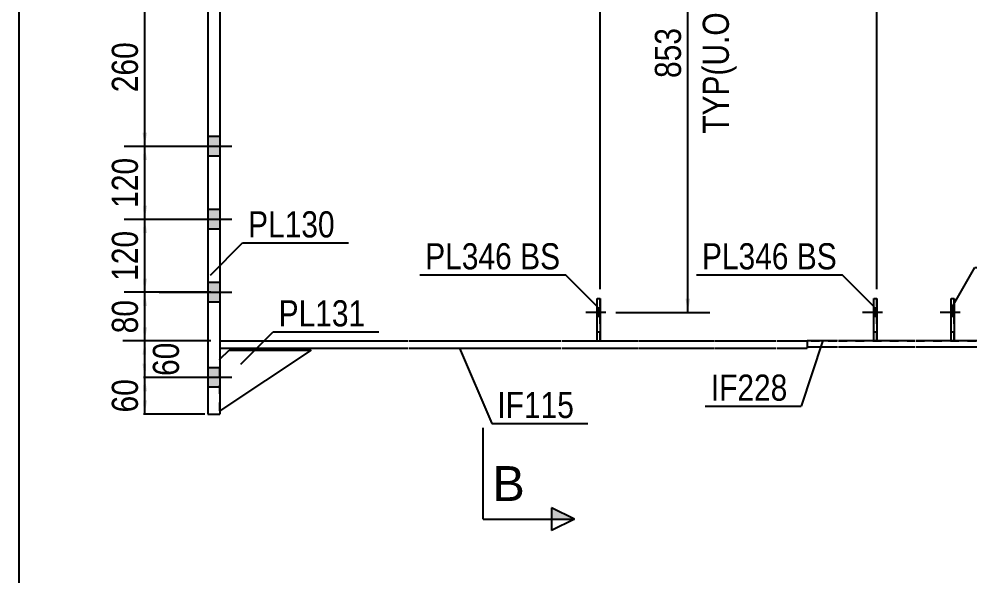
# Model space of a CAD drawing. Header units: millimetres. Extents: x -25 to 378, y -194 to 83.
# Drawn here: x -22 to 82.2, y -55.7 to 5.3 of the extents above; entities that cross this region are included whole.
import ezdxf

# ---------------------------------------------------------------- set-up
doc = ezdxf.new("R2010")
doc.units = ezdxf.units.MM
doc.linetypes.add('DXK_LINE_DOT1', pattern=[1.8814, 0.9407, -0.9407])
doc.linetypes.add('DXK_LINE_DOT2', pattern=[3.9198, 1.9599, -1.9599])
doc.styles.add('Arial', font='ARIAL.TTF', dxfattribs={"height": 0.2})
doc.styles.add('Arial Narrow', font='ARIALN.TTF', dxfattribs={"height": 0.2})

# ---------------------------------------------------------------- blocks, each defined once
blk = doc.blocks.new('Unknown-623515098-1211')
at = {"color": 5, "linetype": 'Continuous'}
blk.add_line((-22.03, 82.77), (-22.03, -194.23), dxfattribs=at)
blk = doc.blocks.new('Bolt-623515098-1321 - 1232')
at = {"linetype": 'Continuous'}
for points in [[(-1.33, 35.07), (-1.33, 32.93), (0, 32.93), (0, 35.07)], [(-1.33, 35.07), (-1.33, 32.93), (0, 32.93), (0, 35.07)], [(-1.33, 25.73), (-1.33, 23.6), (0, 23.6), (0, 25.73)], [(-1.33, 25.73), (-1.33, 23.6), (0, 23.6), (0, 25.73)], [(-1.33, 17.73), (-1.33, 15.6), (0, 15.6), (0, 17.73)], [(-1.33, 17.73), (-1.33, 15.6), (0, 15.6), (0, 17.73)], [(-1.33, 9.73), (-1.33, 7.6), (0, 7.6), (0, 9.73)], [(-1.33, 9.73), (-1.33, 7.6), (0, 7.6), (0, 9.73)], [(-1.33, -7.6), (-1.33, -9.73), (0, -9.73), (0, -7.6)], [(-1.33, -7.6), (-1.33, -9.73), (0, -9.73), (0, -7.6)], [(-1.33, -15.6), (-1.33, -17.73), (0, -17.73), (0, -15.6)], [(-1.33, -15.6), (-1.33, -17.73), (0, -17.73), (0, -15.6)], [(-1.33, -23.6), (-1.33, -25.73), (0, -25.73), (0, -23.6)], [(-1.33, -23.6), (-1.33, -25.73), (0, -25.73), (0, -23.6)], [(-1.33, -32.93), (-1.33, -35.07), (0, -35.07), (0, -32.93)], [(-1.33, -32.93), (-1.33, -35.07), (0, -35.07), (0, -32.93)]]:
    blk.add_hatch(color=3, dxfattribs=at).paths.add_polyline_path(points)
at = {"color": 3, "linetype": 'Continuous'}
for p, q in [((0, 35.07), (-1.33, 35.07)), ((0, 35.07), (-1.33, 35.07)), ((1.32, 34), (-6.67, 34)), ((1.32, 34), (-6.67, 34)), ((0, 32.93), (-1.33, 32.93)), ((0, 32.93), (-1.33, 32.93)), ((0, 25.73), (-1.33, 25.73)), ((0, 25.73), (-1.33, 25.73)), ((1.32, 24.67), (-6.67, 24.67)), ((1.32, 24.67), (-6.67, 24.67)), ((0, 23.6), (-1.33, 23.6)), ((0, 23.6), (-1.33, 23.6)), ((0, 17.73), (-1.33, 17.73)), ((0, 17.73), (-1.33, 17.73)), ((1.32, 16.67), (-6.67, 16.67)), ((1.32, 16.67), (-6.67, 16.67)), ((0, 15.6), (-1.33, 15.6)), ((0, 15.6), (-1.33, 15.6)), ((0, 9.73), (-1.33, 9.73)), ((0, 9.73), (-1.33, 9.73)), ((1.32, 8.67), (-6.67, 8.67)), ((1.32, 8.67), (-6.67, 8.67)), ((0, 7.6), (-1.33, 7.6)), ((0, 7.6), (-1.33, 7.6)), ((0, -7.6), (-1.33, -7.6)), ((0, -7.6), (-1.33, -7.6)), ((1.32, -8.67), (-6.67, -8.67)), ((1.32, -8.67), (-6.67, -8.67)), ((0, -9.73), (-1.33, -9.73)), ((0, -9.73), (-1.33, -9.73)), ((0, -15.6), (-1.33, -15.6)), ((0, -15.6), (-1.33, -15.6)), ((1.32, -16.67), (-6.67, -16.67)), ((1.32, -16.67), (-6.67, -16.67)), ((0, -17.73), (-1.33, -17.73)), ((0, -17.73), (-1.33, -17.73)), ((0, -23.6), (-1.33, -23.6)), ((0, -23.6), (-1.33, -23.6)), ((1.32, -24.67), (-6.67, -24.67)), ((1.32, -24.67), (-6.67, -24.67)), ((0, -25.73), (-1.33, -25.73)), ((0, -25.73), (-1.33, -25.73)), ((0, -32.93), (-1.33, -32.93)), ((0, -32.93), (-1.33, -32.93)), ((1.32, -34), (-6.67, -34)), ((1.32, -34), (-6.67, -34)), ((0, -35.07), (-1.33, -35.07)), ((0, -35.07), (-1.33, -35.07))]:
    blk.add_line(p, q, dxfattribs=at)
blk = doc.blocks.new('Part-623515098-1744 - 1232')
at = {"color": 7, "linetype": 'DXK_LINE_DOT1'}
for p, q in [((0, 30), (0, -30)), ((0, 30), (20.62, 30)), ((20.72, 30), (37.38, 30)), ((37.48, 30), (45.88, 30)), ((45.98, 30), (54.18, 30)), ((54.28, 30), (60.95, 30)), ((61.05, 30), (67.72, 30)), ((67.82, 30), (76.22, 30)), ((76.32, 30), (84.72, 30)), ((84.82, 30), (99.23, 30)), ((0, -30), (20.62, -30)), ((20.72, -30), (37.38, -30)), ((37.48, -30), (45.88, -30)), ((45.98, -30), (54.18, -30)), ((54.28, -30), (60.95, -30)), ((61.05, -30), (67.72, -30)), ((67.82, -30), (76.22, -30)), ((76.32, -30), (84.72, -30)), ((84.82, -30), (99.23, -30))]:
    blk.add_line(p, q, dxfattribs=at)
at = {"color": 2, "linetype": 'Continuous'}
blk.add_line((99.23, 30), (99.23, -30), dxfattribs=at)
blk = doc.blocks.new('Part-623515098-17349 - 1232')
at = {"color": 2, "linetype": 'Continuous'}
for p, q in [((80.18, -30), (80.18, -25.33)), ((80.18, -25.33), (80.52, -25.33)), ((80.52, -25.33), (80.52, -30))]:
    blk.add_line(p, q, dxfattribs=at)
blk = doc.blocks.new('Part-623515098-1477 - 1232')
at = {"color": 2, "linetype": 'Continuous'}
for p, q in [((0, -30), (20.62, -30)), ((20.72, -30), (37.38, -30)), ((37.48, -30), (45.88, -30)), ((45.98, -30), (54.18, -30)), ((54.28, -30), (60.95, -30)), ((61.05, -30), (64.38, -30)), ((64.38, -30), (64.38, -30.8)), ((0, -30.8), (20.62, -30.8)), ((20.72, -30.8), (37.38, -30.8)), ((37.48, -30.8), (45.88, -30.8)), ((45.98, -30.8), (54.18, -30.8)), ((54.28, -30.8), (60.95, -30.8)), ((61.05, -30.8), (64.38, -30.8))]:
    blk.add_line(p, q, dxfattribs=at)
at = {"color": 7, "linetype": 'DXK_LINE_DOT1'}
blk.add_line((0, -30), (0, -30.8), dxfattribs=at)
blk = doc.blocks.new('Part-623515098-17361 - 1232')
at = {"color": 7, "linetype": 'DXK_LINE_DOT1'}
for p, q in [((41.35, -30), (41.35, -25.33)), ((41.35, -25.33), (41.68, -25.33)), ((41.68, -30), (41.68, -25.33)), ((41.35, -29), (41.68, -29))]:
    blk.add_line(p, q, dxfattribs=at)
blk = doc.blocks.new('Part-623515098-1499 - 1232')
at = {"color": 2, "linetype": 'Continuous'}
for p, q in [((67.72, -30), (64.38, -30)), ((64.38, -30), (64.38, -30.67)), ((76.22, -30), (67.82, -30)), ((84.72, -30), (76.32, -30)), ((121.53, -30), (84.82, -30)), ((129.83, -30), (121.63, -30)), ((138.33, -30), (129.93, -30)), ((146.63, -30), (138.43, -30)), ((156.73, -30), (146.73, -30)), ((156.73, -30), (163.4, -30.71)), ((67.72, -30.67), (64.38, -30.67)), ((76.22, -30.67), (67.82, -30.67)), ((84.72, -30.67), (76.32, -30.67)), ((121.53, -30.67), (84.82, -30.67)), ((129.83, -30.67), (121.63, -30.67)), ((138.33, -30.67), (129.93, -30.67)), ((146.63, -30.67), (138.43, -30.67)), ((156.7, -30.67), (146.73, -30.67)), ((163.33, -31.38), (156.7, -30.67))]:
    blk.add_line(p, q, dxfattribs=at)
at = {"color": 7, "linetype": 'DXK_LINE_DOT1'}
blk.add_line((163.4, -30.71), (163.33, -31.38), dxfattribs=at)
blk = doc.blocks.new('Part-623515098-1661 - 1232')
at = {"color": 2, "linetype": 'Continuous'}
for p, q in [((-1.33, 38), (0, 38)), ((-1.33, 38), (-1.33, -38)), ((0, 38), (0, -38)), ((-1.33, -38), (0, -38))]:
    blk.add_line(p, q, dxfattribs=at)
blk = doc.blocks.new('Part-623515098-1690 - 1232')
at = {"color": 2, "linetype": 'Continuous'}
for p, q in [((10, -31), (0, -37.67)), ((0, -32), (1, -31)), ((1, -31), (10, -31))]:
    blk.add_line(p, q, dxfattribs=at)
at = {"color": 7, "linetype": 'DXK_LINE_DOT1'}
blk.add_line((0, -37.67), (0, -32), dxfattribs=at)
blk = doc.blocks.new('Part-623515098-17346 - 1232')
at = {"color": 7, "linetype": 'DXK_LINE_DOT1'}
for p, q in [((80.18, -30), (80.18, -25.33)), ((80.18, -25.33), (80.52, -25.33)), ((80.52, -30), (80.52, -25.33)), ((80.18, -29), (80.52, -29))]:
    blk.add_line(p, q, dxfattribs=at)
blk = doc.blocks.new('Part-623515098-17353 - 1232')
at = {"color": 7, "linetype": 'DXK_LINE_DOT1'}
for p, q in [((71.68, -30), (71.68, -25.33)), ((71.68, -25.33), (72.02, -25.33)), ((72.02, -30), (72.02, -25.33)), ((71.68, -29), (72.02, -29))]:
    blk.add_line(p, q, dxfattribs=at)
blk = doc.blocks.new('Part-623515098-17356 - 1232')
at = {"color": 2, "linetype": 'Continuous'}
for p, q in [((71.68, -30), (71.68, -25.33)), ((71.68, -25.33), (72.02, -25.33)), ((72.02, -25.33), (72.02, -30))]:
    blk.add_line(p, q, dxfattribs=at)
blk = doc.blocks.new('Part-623515098-17364 - 1232')
at = {"color": 2, "linetype": 'Continuous'}
for p, q in [((41.35, -30), (41.35, -25.33)), ((41.35, -25.33), (41.68, -25.33)), ((41.68, -25.33), (41.68, -30))]:
    blk.add_line(p, q, dxfattribs=at)
blk = doc.blocks.new('Bolt-623515098-17395 - 1232')
at = {"color": 3, "linetype": 'DXK_LINE_DOT2'}
for p, q in [((80.52, -26.4), (80.18, -26.4)), ((81.05, -26.87), (80.18, -26.87)), ((80.52, -27.33), (80.18, -27.33))]:
    blk.add_line(p, q, dxfattribs=at)
blk = doc.blocks.new('Bolt-623515098-17398 - 1232')
at = {"linetype": 'Continuous'}
blk.add_hatch(color=3, dxfattribs=at).paths.add_polyline_path([(80.52, -27.33), (80.52, -26.4), (80.18, -26.4), (80.18, -27.33)])
at = {"color": 3, "linetype": 'Continuous'}
for p, q in [((81.15, -26.87), (78.95, -26.87)), ((80.52, -26.4), (80.18, -26.4)), ((80.52, -27.33), (80.18, -27.33))]:
    blk.add_line(p, q, dxfattribs=at)
blk = doc.blocks.new('Bolt-623515098-17402 - 1232')
at = {"color": 3, "linetype": 'DXK_LINE_DOT2'}
for p, q in [((72.02, -26.4), (71.68, -26.4)), ((72.55, -26.87), (71.68, -26.87)), ((72.02, -27.33), (71.68, -27.33))]:
    blk.add_line(p, q, dxfattribs=at)
blk = doc.blocks.new('Bolt-623515098-17405 - 1232')
at = {"linetype": 'Continuous'}
blk.add_hatch(color=3, dxfattribs=at).paths.add_polyline_path([(72.02, -27.33), (72.02, -26.4), (71.68, -26.4), (71.68, -27.33)])
at = {"color": 3, "linetype": 'Continuous'}
for p, q in [((72.65, -26.87), (70.45, -26.87)), ((72.02, -26.4), (71.68, -26.4)), ((72.02, -27.33), (71.68, -27.33))]:
    blk.add_line(p, q, dxfattribs=at)
blk = doc.blocks.new('Bolt-623515098-17410 - 1232')
at = {"color": 3, "linetype": 'DXK_LINE_DOT2'}
for p, q in [((41.68, -26.4), (41.35, -26.4)), ((42.22, -26.87), (41.35, -26.87)), ((41.68, -27.33), (41.35, -27.33))]:
    blk.add_line(p, q, dxfattribs=at)
blk = doc.blocks.new('Bolt-623515098-17413 - 1232')
at = {"linetype": 'Continuous'}
blk.add_hatch(color=3, dxfattribs=at).paths.add_polyline_path([(41.68, -27.33), (41.68, -26.4), (41.35, -26.4), (41.35, -27.33)])
at = {"color": 3, "linetype": 'Continuous'}
for p, q in [((42.32, -26.87), (40.12, -26.87)), ((41.68, -26.4), (41.35, -26.4)), ((41.68, -27.33), (41.35, -27.33))]:
    blk.add_line(p, q, dxfattribs=at)
blk = doc.blocks.new('StraightDimension-623515098-8432 - 1232')
at = {"linetype": 'Continuous'}
for points in [[(-8.49, -18.17), (-8.24, -16.67), (-7.99, -18.17)], [(-7.99, -23.16), (-8.24, -24.66), (-8.49, -23.16)]]:
    blk.add_hatch(color=7, dxfattribs=at).paths.add_polyline_path(points)
at = {"color": 7, "linetype": 'Continuous'}
for p, q in [((-1, -16.67), (-10.49, -16.67)), ((-8.24, -24.66), (-8.24, -16.67)), ((-1, -24.66), (-10.49, -24.66))]:
    blk.add_line(p, q, dxfattribs=at)
at = {"color": 0}
blk.add_wipeout([(-8.39, -17.32), (-12.59, -17.32), (-12.59, -24.01), (-8.39, -24.01)], dxfattribs=at)
at = {"color": 3, "style": 'Arial Narrow'}
blk.add_text('120', height=2.863, rotation=90.0002, dxfattribs=at).set_placement((-8.99, -23.41))
blk = doc.blocks.new('StraightDimension-623515098-8434 - 1232')
at = {"linetype": 'Continuous'}
for points in [[(-8.49, -31.5), (-8.24, -30), (-7.99, -31.5)], [(-7.99, -32.5), (-8.24, -34), (-8.49, -32.5)]]:
    blk.add_hatch(color=7, dxfattribs=at).paths.add_polyline_path(points)
at = {"color": 7, "linetype": 'Continuous'}
for p, q in [((-1, -30), (-10.64, -30)), ((-8.24, -34), (-8.24, -30)), ((-1, -34), (-10.64, -34))]:
    blk.add_line(p, q, dxfattribs=at)
at = {"color": 0}
blk.add_wipeout([(-3.89, -29.57), (-8.09, -29.57), (-8.09, -34.43), (-3.89, -34.43)], dxfattribs=at)
at = {"color": 3, "style": 'Arial Narrow'}
blk.add_text('60', height=2.863, rotation=90.0002, dxfattribs=at).set_placement((-4.49, -33.83))
blk = doc.blocks.new('StraightDimension-623515098-2202 - 1232')
at = {"linetype": 'Continuous'}
for points in [[(51.05, 28.5), (51.3, 30), (51.55, 28.5)], [(51.55, -25.37), (51.3, -26.87), (51.05, -25.37)]]:
    blk.add_hatch(color=7, dxfattribs=at).paths.add_polyline_path(points)
at = {"color": 7, "linetype": 'Continuous'}
for p, q in [((43.42, 30), (53.7, 30)), ((51.3, -26.87), (51.3, 30)), ((43.4, -26.87), (53.7, -26.87))]:
    blk.add_line(p, q, dxfattribs=at)
at = {"color": 0, "linetype": 'Continuous'}
blk.add_wipeout([(56.4, 11.02), (52.2, 11.02), (52.2, -7.89), (56.4, -7.89)], dxfattribs=at)
at = {"color": 3, "linetype": 'Continuous', "style": 'Arial Narrow'}
blk.add_text('TYP(U.O.N)', height=2.863, rotation=90.0002, dxfattribs=at).set_placement((55.8, -7.29))
at = {"color": 0}
blk.add_wipeout([(51.15, 4.91), (46.95, 4.91), (46.95, -1.78), (51.15, -1.78)], dxfattribs=at)
at = {"color": 3, "style": 'Arial Narrow'}
blk.add_text('853', height=2.863, rotation=90.0002, dxfattribs=at).set_placement((50.55, -1.18))
blk = doc.blocks.new('StraightDimension-623515098-8433 - 1232')
at = {"linetype": 'Continuous'}
for points in [[(-8.49, -26.16), (-8.24, -24.66), (-7.99, -26.16)], [(-7.99, -28.5), (-8.24, -30), (-8.49, -28.5)]]:
    blk.add_hatch(color=7, dxfattribs=at).paths.add_polyline_path(points)
at = {"color": 7, "linetype": 'Continuous'}
for p, q in [((-1, -24.66), (-10.49, -24.66)), ((-8.24, -30), (-8.24, -24.66)), ((-1, -30), (-10.49, -30))]:
    blk.add_line(p, q, dxfattribs=at)
at = {"color": 0}
blk.add_wipeout([(-8.39, -24.9), (-12.59, -24.9), (-12.59, -29.76), (-8.39, -29.76)], dxfattribs=at)
at = {"color": 3, "style": 'Arial Narrow'}
blk.add_text('80', height=2.863, rotation=90.0002, dxfattribs=at).set_placement((-8.99, -29.16))
blk = doc.blocks.new('StraightDimension-623515098-8430 - 1232')
at = {"linetype": 'Continuous'}
for points in [[(-8.49, 7.17), (-8.24, 8.67), (-7.99, 7.17)], [(-7.99, -7.17), (-8.24, -8.67), (-8.49, -7.17)]]:
    blk.add_hatch(color=7, dxfattribs=at).paths.add_polyline_path(points)
at = {"color": 7, "linetype": 'Continuous'}
for p, q in [((-1, 8.67), (-10.49, 8.67)), ((-8.24, -8.67), (-8.24, 8.67)), ((-1, -8.67), (-10.49, -8.67))]:
    blk.add_line(p, q, dxfattribs=at)
at = {"color": 0}
blk.add_wipeout([(-8.39, 3.34), (-12.59, 3.34), (-12.59, -3.34), (-8.39, -3.34)], dxfattribs=at)
at = {"color": 3, "style": 'Arial Narrow'}
blk.add_text('260', height=2.863, rotation=90.0002, dxfattribs=at).set_placement((-8.99, -2.74))
blk = doc.blocks.new('StraightDimension-623515098-8431 - 1232')
at = {"linetype": 'Continuous'}
for points in [[(-8.49, -10.17), (-8.24, -8.67), (-7.99, -10.17)], [(-7.99, -15.17), (-8.24, -16.67), (-8.49, -15.17)]]:
    blk.add_hatch(color=7, dxfattribs=at).paths.add_polyline_path(points)
at = {"color": 7, "linetype": 'Continuous'}
for p, q in [((-1, -8.67), (-10.49, -8.67)), ((-8.24, -16.67), (-8.24, -8.67)), ((-1, -16.67), (-10.49, -16.67))]:
    blk.add_line(p, q, dxfattribs=at)
at = {"color": 0}
blk.add_wipeout([(-8.39, -9.32), (-12.59, -9.32), (-12.59, -16.01), (-8.39, -16.01)], dxfattribs=at)
at = {"color": 3, "style": 'Arial Narrow'}
blk.add_text('120', height=2.863, rotation=90.0002, dxfattribs=at).set_placement((-8.99, -15.41))
blk = doc.blocks.new('StraightDimension-623515098-8435 - 1232')
at = {"linetype": 'Continuous'}
for points in [[(-8.49, -35.5), (-8.24, -34), (-7.99, -35.5)], [(-7.99, -36.5), (-8.24, -38), (-8.49, -36.5)]]:
    blk.add_hatch(color=7, dxfattribs=at).paths.add_polyline_path(points)
at = {"color": 7, "linetype": 'Continuous'}
for p, q in [((-1, -34), (-10.49, -34)), ((-8.24, -38), (-8.24, -34)), ((-1.67, -38), (-10.49, -38))]:
    blk.add_line(p, q, dxfattribs=at)
at = {"color": 0}
blk.add_wipeout([(-8.39, -33.57), (-12.59, -33.57), (-12.59, -38.43), (-8.39, -38.43)], dxfattribs=at)
at = {"color": 3, "style": 'Arial Narrow'}
blk.add_text('60', height=2.863, rotation=90.0002, dxfattribs=at).set_placement((-8.99, -37.83))
blk = doc.blocks.new('StraightDimension-623515098-16166 - 1232')
at = {"linetype": 'Continuous'}
blk.add_hatch(color=7, dxfattribs=at).paths.add_polyline_path([(70.52, 57.18), (72.02, 56.93), (70.52, 56.68)])
at = {"color": 7, "linetype": 'Continuous'}
for p, q in [((72.02, -24.33), (72.02, 61.43)), ((61.95, 56.93), (72.02, 56.93))]:
    blk.add_line(p, q, dxfattribs=at)
at = {"color": 0}
blk.add_wipeout([(71.24, 57.83), (71.24, 62.03), (62.73, 62.03), (62.73, 57.83)], dxfattribs=at)
at = {"color": 3, "style": 'Arial Narrow'}
blk.add_text('4004', height=2.863, dxfattribs=at).set_placement((63.33, 58.43))
blk = doc.blocks.new('StraightDimension-623515098-16168 - 1232')
at = {"linetype": 'Continuous'}
blk.add_hatch(color=7, dxfattribs=at).paths.add_polyline_path([(40.18, 57.18), (41.68, 56.93), (40.18, 56.68)])
at = {"color": 7, "linetype": 'Continuous'}
for p, q in [((41.68, -24.33), (41.68, 61.43)), ((31.62, 56.93), (41.68, 56.93))]:
    blk.add_line(p, q, dxfattribs=at)
at = {"color": 0}
blk.add_wipeout([(40.91, 57.83), (40.91, 62.03), (32.4, 62.03), (32.4, 57.83)], dxfattribs=at)
at = {"color": 3, "style": 'Arial Narrow'}
blk.add_text('1352', height=2.863, dxfattribs=at).set_placement((33, 58.43))
blk = doc.blocks.new('Mark-623515098-19411 - 1232')
at = {"color": 7, "linetype": 'Continuous'}
for p, q in [((2.3, -32.54), (5.84, -29)), ((5.84, -29), (17.44, -29))]:
    blk.add_line(p, q, dxfattribs=at)
at = {"color": 0}
blk.add_wipeout([(15.94, -28.4), (15.94, -25.4), (6.44, -25.4), (6.44, -28.4)], dxfattribs=at)
blk.add_wipeout([(15.94, -28.4), (15.94, -25.4), (6.44, -25.4), (6.44, -28.4)], dxfattribs=at)
at = {"color": 3, "style": 'Arial Narrow'}
blk.add_text('PL131', height=2.863, dxfattribs=at).set_placement((6.44, -28.4))
blk = doc.blocks.new('SectionMark-623515098-2658 - 1232')
at = {"linetype": 'Continuous'}
for points in [[(36.37, 70.17), (36.37, 71.42), (38.87, 71.42)], [(36.37, -49.53), (36.37, -48.28), (38.87, -49.53)]]:
    blk.add_hatch(color=30, dxfattribs=at).paths.add_polyline_path(points)
at = {"color": 30, "linetype": 'Continuous'}
for p, q in [((36.37, 70.17), (36.37, 72.67)), ((36.37, 72.67), (38.87, 71.42)), ((28.87, 71.42), (28.87, 61.42)), ((28.87, 71.42), (38.87, 71.42)), ((38.87, 71.42), (36.37, 70.17)), ((28.87, -49.53), (28.87, -39.53)), ((38.87, -49.53), (36.37, -48.28)), ((36.37, -48.28), (36.37, -50.78)), ((28.87, -49.53), (38.87, -49.53)), ((38.87, -49.53), (36.37, -50.78))]:
    blk.add_line(p, q, dxfattribs=at)
at = {"color": 0, "linetype": 'Continuous'}
for points in [[(33.42, 65.42), (33.42, 69.42), (29.87, 69.42), (29.87, 65.42)], [(33.42, -47.53), (33.42, -43.53), (29.87, -43.53), (29.87, -47.53)]]:
    blk.add_wipeout(points, dxfattribs=at)
at = {"color": 96, "linetype": 'Continuous', "style": 'Arial'}
for p in [(29.87, 65.42), (29.87, -47.53)]:
    blk.add_text('B', height=3.82, dxfattribs=at).set_placement(p)
blk = doc.blocks.new('MarkSet-623515098-19345 - 1232')
at = {"color": 7, "linetype": 'Continuous'}
for p, q in [((80.27, -26.29), (82.77, -21.96)), ((82.77, -21.96), (98.76, -21.96))]:
    blk.add_line(p, q, dxfattribs=at)
at = {"color": 0}
for points in [[(92.87, -21.36), (92.87, -18.36), (83.37, -18.36), (83.37, -21.36)], [(98.16, -21.36), (98.16, -18.36), (93.77, -18.36), (93.77, -21.36)]]:
    blk.add_wipeout(points, dxfattribs=at)
for points in [[(92.87, -21.36), (92.87, -18.36), (83.37, -18.36), (83.37, -21.36)], [(98.16, -21.36), (98.16, -18.36), (93.77, -18.36), (93.77, -21.36)]]:
    blk.add_wipeout(points, dxfattribs=at)
at = {"color": 3, "style": 'Arial Narrow'}
for s, p in [('PL346', (83.37, -21.36)), ('BS', (93.77, -21.36))]:
    blk.add_text(s, height=2.863, dxfattribs=at).set_placement(p)
blk = doc.blocks.new('MarkSet-623515098-19270 - 1232')
at = {"color": 7, "linetype": 'Continuous'}
for p in [(21.91, -22.75), (41.44, -26.29)]:
    blk.add_line(p, (37.9, -22.75), dxfattribs=at)
at = {"color": 0}
for points in [[(32.02, -22.15), (32.02, -19.15), (22.51, -19.15), (22.51, -22.15)], [(37.3, -22.15), (37.3, -19.15), (32.92, -19.15), (32.92, -22.15)]]:
    blk.add_wipeout(points, dxfattribs=at)
for points in [[(32.02, -22.15), (32.02, -19.15), (22.51, -19.15), (22.51, -22.15)], [(37.3, -22.15), (37.3, -19.15), (32.92, -19.15), (32.92, -22.15)]]:
    blk.add_wipeout(points, dxfattribs=at)
at = {"color": 3, "style": 'Arial Narrow'}
for s, p in [('PL346', (22.51, -22.15)), ('BS', (32.92, -22.15))]:
    blk.add_text(s, height=2.863, dxfattribs=at).set_placement(p)
blk = doc.blocks.new('MarkSet-623515098-19334 - 1232')
at = {"color": 7, "linetype": 'Continuous'}
for p in [(52.25, -22.75), (71.77, -26.29)]:
    blk.add_line(p, (68.23, -22.75), dxfattribs=at)
at = {"color": 0}
for points in [[(62.35, -22.15), (62.35, -19.15), (52.85, -19.15), (52.85, -22.15)], [(67.63, -22.15), (67.63, -19.15), (63.25, -19.15), (63.25, -22.15)]]:
    blk.add_wipeout(points, dxfattribs=at)
for points in [[(62.35, -22.15), (62.35, -19.15), (52.85, -19.15), (52.85, -22.15)], [(67.63, -22.15), (67.63, -19.15), (63.25, -19.15), (63.25, -22.15)]]:
    blk.add_wipeout(points, dxfattribs=at)
at = {"color": 3, "style": 'Arial Narrow'}
for s, p in [('PL346', (52.85, -22.15)), ('BS', (63.25, -22.15))]:
    blk.add_text(s, height=2.863, dxfattribs=at).set_placement(p)
blk = doc.blocks.new('Mark-623515098-19390 - 1232')
at = {"color": 7, "linetype": 'Continuous'}
for p, q in [((26.28, -30.8), (29.82, -39.04)), ((29.82, -39.04), (40.32, -39.04))]:
    blk.add_line(p, q, dxfattribs=at)
at = {"color": 0}
blk.add_wipeout([(38.82, -38.44), (38.82, -35.44), (30.42, -35.44), (30.42, -38.44)], dxfattribs=at)
blk.add_wipeout([(38.82, -38.44), (38.82, -35.44), (30.42, -35.44), (30.42, -38.44)], dxfattribs=at)
at = {"color": 3, "style": 'Arial Narrow'}
blk.add_text('IF115', height=2.863, dxfattribs=at).set_placement((30.42, -38.44))
blk = doc.blocks.new('Mark-623515098-19393 - 1232')
at = {"color": 7, "linetype": 'Continuous'}
for p in [(66.07, -30.04), (53.22, -37.14)]:
    blk.add_line(p, (63.73, -37.14), dxfattribs=at)
at = {"color": 0}
blk.add_wipeout([(62.23, -36.54), (62.23, -33.54), (53.82, -33.54), (53.82, -36.54)], dxfattribs=at)
blk.add_wipeout([(62.23, -36.54), (62.23, -33.54), (53.82, -33.54), (53.82, -36.54)], dxfattribs=at)
at = {"color": 3, "style": 'Arial Narrow'}
blk.add_text('IF228', height=2.863, dxfattribs=at).set_placement((53.82, -36.54))
blk = doc.blocks.new('Mark-623515098-19408 - 1232')
at = {"color": 7, "linetype": 'Continuous'}
for p, q in [((-1.05, -22.78), (2.49, -19.25)), ((2.49, -19.25), (14.09, -19.25))]:
    blk.add_line(p, q, dxfattribs=at)
at = {"color": 0}
blk.add_wipeout([(12.59, -18.65), (12.59, -15.65), (3.09, -15.65), (3.09, -18.65)], dxfattribs=at)
blk.add_wipeout([(12.59, -18.65), (12.59, -15.65), (3.09, -15.65), (3.09, -18.65)], dxfattribs=at)
at = {"color": 3, "style": 'Arial Narrow'}
blk.add_text('PL130', height=2.863, dxfattribs=at).set_placement((3.09, -18.65))

msp = doc.modelspace()

# ---------------------------------------------------------------- block references
for name in ['Unknown-623515098-1211', 'Part-623515098-1661 - 1232', 'Bolt-623515098-1321 - 1232', 'Part-623515098-1744 - 1232', 'Part-623515098-17361 - 1232', 'Part-623515098-17364 - 1232', 'Part-623515098-17353 - 1232', 'Part-623515098-17356 - 1232', 'Part-623515098-17349 - 1232', 'Part-623515098-17346 - 1232', 'Bolt-623515098-17413 - 1232', 'Bolt-623515098-17410 - 1232', 'Bolt-623515098-17405 - 1232', 'Bolt-623515098-17402 - 1232', 'Bolt-623515098-17398 - 1232', 'Bolt-623515098-17395 - 1232', 'Part-623515098-1477 - 1232', 'Part-623515098-1499 - 1232', 'Part-623515098-1690 - 1232']:
    msp.add_blockref(name, (0, 0))

# ---------------------------------------------------------------- next in the draw order: block references
for name in ['StraightDimension-623515098-16168 - 1232', 'StraightDimension-623515098-16166 - 1232', 'StraightDimension-623515098-2202 - 1232', 'StraightDimension-623515098-8430 - 1232', 'StraightDimension-623515098-8432 - 1232', 'MarkSet-623515098-19345 - 1232', 'Mark-623515098-19411 - 1232', 'StraightDimension-623515098-8434 - 1232', 'Mark-623515098-19393 - 1232']:
    msp.add_blockref(name, (0, 0))

# ---------------------------------------------------------------- next in the draw order: block references
for name in ['SectionMark-623515098-2658 - 1232', 'StraightDimension-623515098-8431 - 1232', 'MarkSet-623515098-19334 - 1232', 'StraightDimension-623515098-8433 - 1232', 'StraightDimension-623515098-8435 - 1232']:
    msp.add_blockref(name, (0, 0))

# ---------------------------------------------------------------- next in the draw order: block references
for name in ['Mark-623515098-19408 - 1232', 'MarkSet-623515098-19270 - 1232', 'Mark-623515098-19390 - 1232']:
    msp.add_blockref(name, (0, 0))

doc.saveas('drawing.dxf')
